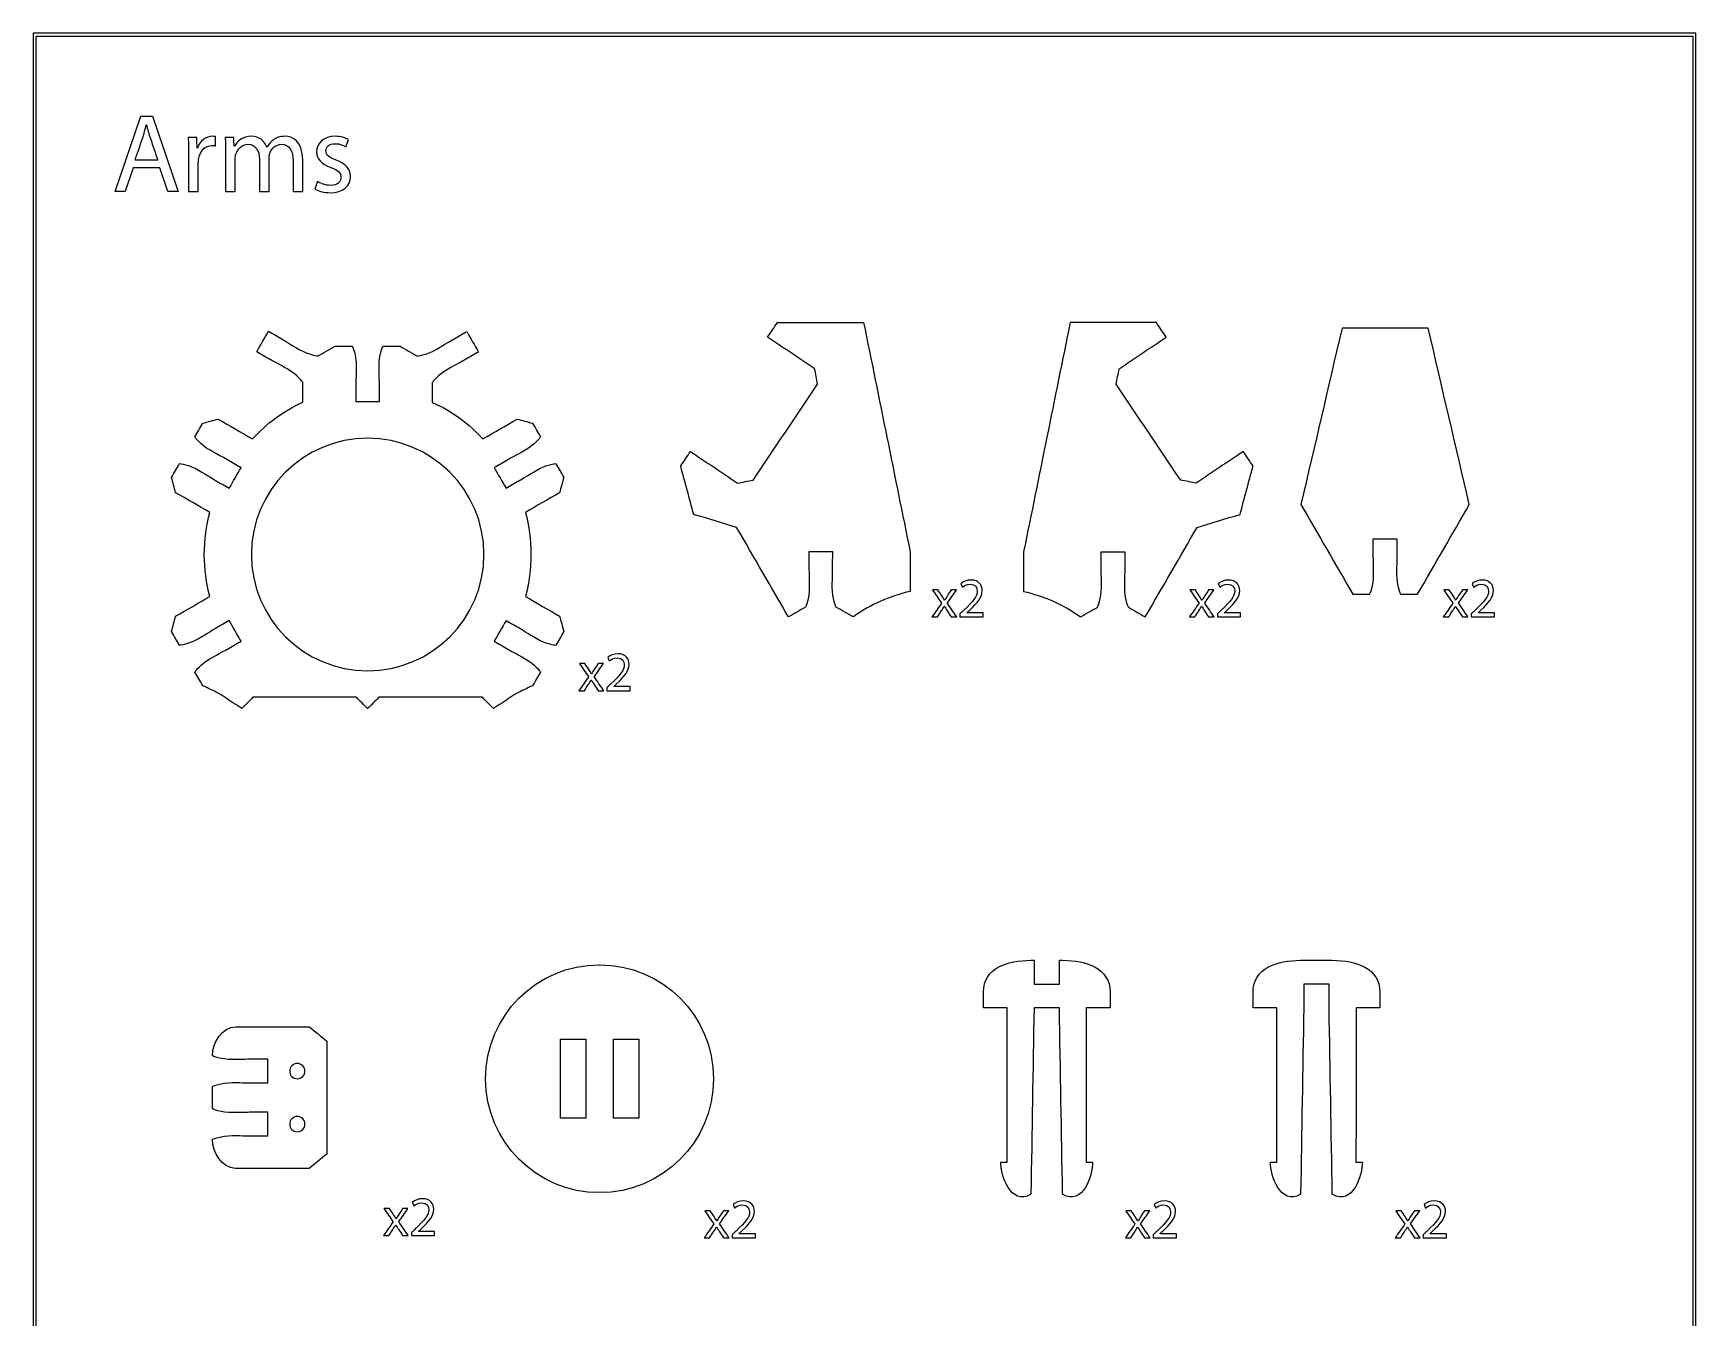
# Model space of a CAD drawing. Extents: x 0 to 850, y 0 to 600.
# Drawn here: x 640 to 850, y 437.7 to 600 of the extents above; entities that cross this region are included whole.
import ezdxf

# ---------------------------------------------------------------- set-up
doc = ezdxf.new("R2010")
doc.units = 0
doc.header["$MEASUREMENT"] = 0
doc.layers.add('DEFAULT', color=18, linetype='CONTINUOUS')

msp = doc.modelspace()

# ---------------------------------------------------------------- linework, layer by layer
at = {"layer": 'DEFAULT', "color": 5}
for points in [[(850, 600), (640, 600), (640, 0), (850, 0)], [(849.65, 0.35), (640.35, 0.35), (640.35, 599.65), (849.65, 599.65)], [(652.61, 582.99), (651.62, 580), (650.35, 580), (653.58, 589.51), (655.06, 589.51), (658.31, 580), (657, 580), (655.98, 582.99)]]:
    msp.add_lwpolyline(points, close=True, dxfattribs=at)
at = {"layer": 'DEFAULT', "color": 1}
for points in [[(706.58, 472.92), (709.78, 472.92), (709.78, 462.92), (706.58, 462.92)], [(713.28, 472.92), (716.48, 472.92), (716.48, 462.92), (713.28, 462.92)]]:
    msp.add_lwpolyline(points, close=True, dxfattribs=at)
at = {"layer": 'DEFAULT', "color": 5}
for points, knots in [([(655.73, 583.95), (655.42, 584.86), (655.11, 585.78), (654.8, 586.69), (654.59, 587.31), (654.44, 587.87), (654.3, 588.42), (654.29, 588.42), (654.28, 588.42), (654.28, 588.42), (654.13, 587.86), (653.98, 587.28), (653.8, 586.7), (653.48, 585.78), (653.17, 584.87), (652.86, 583.95), (653.82, 583.95), (654.77, 583.95), (655.73, 583.95)], [0, 0, 0, 0, 8.195833, 8.195833, 8.195833, 9.195833, 9.195833, 9.195833, 9.274833, 9.274833, 9.274833, 10.274833, 10.274833, 10.274833, 18.507597, 18.507597, 18.507597, 26.626597, 26.626597, 26.626597, 26.626597]), ([(659.62, 584.7), (659.62, 585.5), (659.61, 586.19), (659.57, 586.83), (659.93, 586.83), (660.29, 586.83), (660.65, 586.83), (660.67, 586.38), (660.68, 585.94), (660.7, 585.49), (660.71, 585.49), (660.73, 585.49), (660.75, 585.49), (661.06, 586.41), (661.81, 586.98), (662.64, 586.98), (662.78, 586.98), (662.88, 586.97), (663, 586.94), (663, 586.55), (663, 586.16), (663, 585.77), (662.87, 585.8), (662.74, 585.81), (662.57, 585.81), (661.7, 585.81), (661.08, 585.15), (660.91, 584.22), (660.88, 584.05), (660.85, 583.85), (660.85, 583.64), (660.85, 582.43), (660.85, 581.21), (660.85, 580), (660.44, 580), (660.03, 580), (659.62, 580), (659.62, 581.57), (659.62, 583.13), (659.62, 584.7)], [13.318, 13.318, 13.318, 13.318, 14.318, 14.318, 14.318, 17.397, 17.397, 17.397, 21.197895, 21.197895, 21.197895, 21.357895, 21.357895, 21.357895, 22.357895, 22.357895, 22.357895, 23.357895, 23.357895, 23.357895, 26.676895, 26.676895, 26.676895, 27.676895, 27.676895, 27.676895, 28.676895, 28.676895, 28.676895, 29.676895, 29.676895, 29.676895, 39.994895, 39.994895, 39.994895, 43.473895, 43.473895, 43.473895, 56.791895, 56.791895, 56.791895, 56.791895]), ([(664.29, 584.98), (664.29, 585.69), (664.28, 586.26), (664.24, 586.83), (664.6, 586.83), (664.96, 586.83), (665.32, 586.83), (665.34, 586.46), (665.36, 586.1), (665.38, 585.73), (665.39, 585.73), (665.41, 585.73), (665.42, 585.73), (665.8, 586.38), (666.44, 586.98), (667.57, 586.98), (668.5, 586.98), (669.2, 586.42), (669.5, 585.62), (669.51, 585.62), (669.52, 585.62), (669.53, 585.62), (669.74, 586), (670.01, 586.29), (670.29, 586.5), (670.7, 586.81), (671.15, 586.98), (671.8, 586.98), (672.7, 586.98), (674.04, 586.39), (674.04, 584.02), (674.04, 582.68), (674.04, 581.34), (674.04, 580), (673.64, 580), (673.23, 580), (672.83, 580), (672.83, 581.29), (672.83, 582.58), (672.83, 583.87), (672.83, 585.18), (672.35, 585.97), (671.35, 585.97), (670.64, 585.97), (670.09, 585.45), (669.88, 584.84), (669.82, 584.67), (669.78, 584.44), (669.78, 584.22), (669.78, 582.81), (669.78, 581.41), (669.78, 580), (669.38, 580), (668.97, 580), (668.57, 580), (668.57, 581.36), (668.57, 582.73), (668.57, 584.09), (668.57, 585.18), (668.09, 585.97), (667.14, 585.97), (666.37, 585.97), (665.8, 585.35), (665.61, 584.73), (665.54, 584.54), (665.51, 584.33), (665.51, 584.12), (665.51, 582.75), (665.51, 581.37), (665.51, 580), (665.1, 580), (664.7, 580), (664.29, 580), (664.29, 581.66), (664.29, 583.32), (664.29, 584.98)], [14.118, 14.118, 14.118, 14.118, 15.118, 15.118, 15.118, 18.197, 18.197, 18.197, 21.320101, 21.320101, 21.320101, 21.440101, 21.440101, 21.440101, 22.440101, 22.440101, 22.440101, 23.440101, 23.440101, 23.440101, 23.519101, 23.519101, 23.519101, 24.519101, 24.519101, 24.519101, 25.519101, 25.519101, 25.519101, 26.519101, 26.519101, 26.519101, 37.917101, 37.917101, 37.917101, 41.357101, 41.357101, 41.357101, 52.315101, 52.315101, 52.315101, 53.315101, 53.315101, 53.315101, 54.315101, 54.315101, 54.315101, 55.315101, 55.315101, 55.315101, 67.273101, 67.273101, 67.273101, 70.713101, 70.713101, 70.713101, 82.311101, 82.311101, 82.311101, 83.311101, 83.311101, 83.311101, 84.311101, 84.311101, 84.311101, 85.311101, 85.311101, 85.311101, 96.990101, 96.990101, 96.990101, 100.429101, 100.429101, 100.429101, 114.547101, 114.547101, 114.547101, 114.547101]), ([(675.89, 581.27), (676.26, 581.03), (676.91, 580.78), (677.53, 580.78), (678.43, 580.78), (678.86, 581.23), (678.86, 581.79), (678.86, 582.38), (678.5, 582.71), (677.59, 583.05), (676.36, 583.48), (675.78, 584.16), (675.78, 584.98), (675.78, 586.08), (676.67, 586.98), (678.14, 586.98), (678.83, 586.98), (679.43, 586.79), (679.82, 586.56), (679.71, 586.26), (679.61, 585.96), (679.51, 585.66), (679.24, 585.83), (678.74, 586.05), (678.11, 586.05), (677.37, 586.05), (676.97, 585.63), (676.97, 585.12), (676.97, 584.56), (677.37, 584.3), (678.26, 583.96), (679.45, 583.51), (680.06, 582.92), (680.06, 581.9), (680.06, 580.71), (679.12, 579.86), (677.5, 579.86), (676.75, 579.86), (676.06, 580.04), (675.58, 580.32), (675.69, 580.64), (675.79, 580.95), (675.89, 581.27)], [2.82078, 2.82078, 2.82078, 2.82078, 3.82078, 3.82078, 3.82078, 4.82078, 4.82078, 4.82078, 5.82078, 5.82078, 5.82078, 6.82078, 6.82078, 6.82078, 7.82078, 7.82078, 7.82078, 8.82078, 8.82078, 8.82078, 11.526862, 11.526862, 11.526862, 12.526862, 12.526862, 12.526862, 13.526862, 13.526862, 13.526862, 14.526862, 14.526862, 14.526862, 15.526862, 15.526862, 15.526862, 16.526862, 16.526862, 16.526862, 17.526862, 17.526862, 17.526862, 20.347642, 20.347642, 20.347642, 20.347642]), ([(754.27, 529.67), (754.43, 529.43), (754.6, 529.19), (754.76, 528.94), (754.89, 528.75), (754.99, 528.57), (755.1, 528.38), (755.11, 528.38), (755.12, 528.38), (755.13, 528.38), (755.24, 528.59), (755.35, 528.76), (755.47, 528.95), (755.62, 529.19), (755.78, 529.43), (755.94, 529.67), (756.17, 529.67), (756.39, 529.67), (756.62, 529.67), (756.23, 529.12), (755.84, 528.57), (755.45, 528.02), (755.85, 527.44), (756.25, 526.85), (756.65, 526.26), (756.42, 526.26), (756.18, 526.26), (755.94, 526.26), (755.78, 526.52), (755.61, 526.77), (755.44, 527.03), (755.31, 527.23), (755.2, 527.42), (755.08, 527.62), (755.07, 527.62), (755.07, 527.62), (755.06, 527.62), (754.95, 527.42), (754.83, 527.23), (754.7, 527.03), (754.54, 526.77), (754.37, 526.52), (754.21, 526.26), (753.98, 526.26), (753.75, 526.26), (753.52, 526.26), (753.93, 526.84), (754.33, 527.42), (754.74, 528), (754.35, 528.56), (753.97, 529.12), (753.58, 529.67), (753.81, 529.67), (754.04, 529.67), (754.27, 529.67)], [0, 0, 0, 0, 2.496157, 2.496157, 2.496157, 3.496157, 3.496157, 3.496157, 3.557157, 3.557157, 3.557157, 4.557157, 4.557157, 4.557157, 7.026432, 7.026432, 7.026432, 8.927432, 8.927432, 8.927432, 14.655291, 14.655291, 14.655291, 20.702604, 20.702604, 20.702604, 22.702604, 22.702604, 22.702604, 25.305134, 25.305134, 25.305134, 26.305134, 26.305134, 26.305134, 26.344134, 26.344134, 26.344134, 27.344134, 27.344134, 27.344134, 29.936346, 29.936346, 29.936346, 31.876346, 31.876346, 31.876346, 37.896901, 37.896901, 37.896901, 43.661923, 43.661923, 43.661923, 45.621923, 45.621923, 45.621923, 45.621923]), ([(757.05, 526.26), (757.05, 526.39), (757.05, 526.51), (757.05, 526.64), (757.21, 526.8), (757.38, 526.96), (757.54, 527.11), (758.71, 528.23), (759.24, 528.82), (759.25, 529.51), (759.25, 529.98), (759.02, 530.41), (758.34, 530.41), (757.92, 530.41), (757.57, 530.2), (757.36, 530.02), (757.3, 530.17), (757.23, 530.31), (757.17, 530.46), (757.48, 530.73), (757.93, 530.92), (758.46, 530.92), (759.45, 530.92), (759.87, 530.25), (759.87, 529.59), (759.87, 528.74), (759.25, 528.06), (758.29, 527.13), (758.16, 527.01), (758.04, 526.9), (757.92, 526.79), (757.92, 526.78), (757.92, 526.78), (757.92, 526.77), (758.61, 526.77), (759.29, 526.77), (759.98, 526.77), (759.98, 526.6), (759.98, 526.43), (759.98, 526.26), (759, 526.26), (758.03, 526.26), (757.05, 526.26)], [8.302, 8.302, 8.302, 8.302, 9.382, 9.382, 9.382, 11.305538, 11.305538, 11.305538, 12.305538, 12.305538, 12.305538, 13.305538, 13.305538, 13.305538, 14.305538, 14.305538, 14.305538, 15.666127, 15.666127, 15.666127, 16.666127, 16.666127, 16.666127, 17.666127, 17.666127, 17.666127, 18.666127, 18.666127, 18.666127, 20.080736, 20.080736, 20.080736, 20.120736, 20.120736, 20.120736, 25.961736, 25.961736, 25.961736, 27.421736, 27.421736, 27.421736, 35.723736, 35.723736, 35.723736, 35.723736]), ([(786.79, 529.67), (786.96, 529.43), (787.12, 529.19), (787.28, 528.94), (787.41, 528.75), (787.51, 528.57), (787.63, 528.38), (787.63, 528.38), (787.64, 528.38), (787.65, 528.38), (787.76, 528.59), (787.87, 528.76), (787.99, 528.95), (788.15, 529.19), (788.31, 529.43), (788.47, 529.67), (788.69, 529.67), (788.91, 529.67), (789.14, 529.67), (788.75, 529.12), (788.36, 528.57), (787.97, 528.02), (788.37, 527.44), (788.77, 526.85), (789.17, 526.26), (788.94, 526.26), (788.7, 526.26), (788.47, 526.26), (788.3, 526.52), (788.13, 526.77), (787.96, 527.03), (787.83, 527.23), (787.72, 527.42), (787.6, 527.62), (787.59, 527.62), (787.59, 527.62), (787.58, 527.62), (787.47, 527.42), (787.35, 527.23), (787.22, 527.03), (787.06, 526.77), (786.89, 526.52), (786.73, 526.26), (786.5, 526.26), (786.27, 526.26), (786.05, 526.26), (786.45, 526.84), (786.85, 527.42), (787.26, 528), (786.87, 528.56), (786.49, 529.12), (786.1, 529.67), (786.33, 529.67), (786.56, 529.67), (786.79, 529.67)], [1.96, 1.96, 1.96, 1.96, 4.45671, 4.45671, 4.45671, 5.45671, 5.45671, 5.45671, 5.51671, 5.51671, 5.51671, 6.51671, 6.51671, 6.51671, 8.985985, 8.985985, 8.985985, 10.886985, 10.886985, 10.886985, 16.614844, 16.614844, 16.614844, 22.66272, 22.66272, 22.66272, 24.66372, 24.66372, 24.66372, 27.266795, 27.266795, 27.266795, 28.266795, 28.266795, 28.266795, 28.307795, 28.307795, 28.307795, 29.307795, 29.307795, 29.307795, 31.900007, 31.900007, 31.900007, 33.840007, 33.840007, 33.840007, 39.860562, 39.860562, 39.860562, 45.625584, 45.625584, 45.625584, 47.585584, 47.585584, 47.585584, 47.585584]), ([(789.57, 526.26), (789.57, 526.39), (789.57, 526.51), (789.57, 526.64), (789.74, 526.8), (789.9, 526.96), (790.06, 527.11), (791.23, 528.23), (791.76, 528.82), (791.77, 529.51), (791.77, 529.98), (791.54, 530.41), (790.86, 530.41), (790.44, 530.41), (790.1, 530.2), (789.88, 530.02), (789.82, 530.17), (789.75, 530.31), (789.69, 530.46), (790, 530.73), (790.46, 530.92), (790.98, 530.92), (791.97, 530.92), (792.39, 530.25), (792.39, 529.59), (792.39, 528.74), (791.78, 528.06), (790.81, 527.13), (790.69, 527.01), (790.56, 526.9), (790.44, 526.79), (790.44, 526.78), (790.44, 526.78), (790.44, 526.77), (791.13, 526.77), (791.82, 526.77), (792.5, 526.77), (792.5, 526.6), (792.5, 526.43), (792.5, 526.26), (791.53, 526.26), (790.55, 526.26), (789.57, 526.26)], [8.302, 8.302, 8.302, 8.302, 9.382, 9.382, 9.382, 11.305538, 11.305538, 11.305538, 12.305538, 12.305538, 12.305538, 13.305538, 13.305538, 13.305538, 14.305538, 14.305538, 14.305538, 15.666538, 15.666538, 15.666538, 16.666538, 16.666538, 16.666538, 17.666538, 17.666538, 17.666538, 18.666538, 18.666538, 18.666538, 20.082618, 20.082618, 20.082618, 20.122618, 20.122618, 20.122618, 25.964618, 25.964618, 25.964618, 27.424618, 27.424618, 27.424618, 35.726618, 35.726618, 35.726618, 35.726618]), ([(818.86, 529.67), (819.02, 529.43), (819.18, 529.19), (819.34, 528.94), (819.47, 528.75), (819.58, 528.57), (819.69, 528.38), (819.7, 528.38), (819.7, 528.38), (819.71, 528.38), (819.82, 528.59), (819.94, 528.76), (820.05, 528.95), (820.21, 529.19), (820.37, 529.43), (820.53, 529.67), (820.75, 529.67), (820.98, 529.67), (821.2, 529.67), (820.81, 529.12), (820.42, 528.57), (820.03, 528.02), (820.43, 527.44), (820.83, 526.85), (821.23, 526.26), (821, 526.26), (820.76, 526.26), (820.53, 526.26), (820.36, 526.52), (820.19, 526.77), (820.03, 527.03), (819.89, 527.23), (819.78, 527.42), (819.66, 527.62), (819.66, 527.62), (819.65, 527.62), (819.65, 527.62), (819.53, 527.42), (819.41, 527.23), (819.29, 527.03), (819.12, 526.77), (818.96, 526.52), (818.79, 526.26), (818.56, 526.26), (818.34, 526.26), (818.11, 526.26), (818.51, 526.84), (818.92, 527.42), (819.32, 528), (818.94, 528.56), (818.55, 529.12), (818.16, 529.67), (818.39, 529.67), (818.62, 529.67), (818.86, 529.67)], [1.96, 1.96, 1.96, 1.96, 4.456157, 4.456157, 4.456157, 5.456157, 5.456157, 5.456157, 5.517157, 5.517157, 5.517157, 6.517157, 6.517157, 6.517157, 8.986432, 8.986432, 8.986432, 10.887432, 10.887432, 10.887432, 16.615291, 16.615291, 16.615291, 22.662604, 22.662604, 22.662604, 24.662604, 24.662604, 24.662604, 27.265134, 27.265134, 27.265134, 28.265134, 28.265134, 28.265134, 28.304134, 28.304134, 28.304134, 29.304134, 29.304134, 29.304134, 31.896346, 31.896346, 31.896346, 33.836346, 33.836346, 33.836346, 39.856901, 39.856901, 39.856901, 45.621923, 45.621923, 45.621923, 47.581923, 47.581923, 47.581923, 47.581923]), ([(821.64, 526.26), (821.64, 526.39), (821.64, 526.51), (821.64, 526.64), (821.8, 526.8), (821.96, 526.96), (822.12, 527.11), (823.29, 528.23), (823.82, 528.82), (823.83, 529.51), (823.83, 529.98), (823.6, 530.41), (822.92, 530.41), (822.5, 530.41), (822.16, 530.2), (821.95, 530.02), (821.88, 530.17), (821.81, 530.31), (821.75, 530.46), (822.07, 530.73), (822.52, 530.92), (823.05, 530.92), (824.03, 530.92), (824.45, 530.25), (824.45, 529.59), (824.45, 528.74), (823.84, 528.06), (822.87, 527.13), (822.75, 527.01), (822.63, 526.9), (822.5, 526.79), (822.5, 526.78), (822.5, 526.78), (822.5, 526.77), (823.19, 526.77), (823.88, 526.77), (824.56, 526.77), (824.56, 526.6), (824.56, 526.43), (824.56, 526.26), (823.59, 526.26), (822.61, 526.26), (821.64, 526.26)], [8.302, 8.302, 8.302, 8.302, 9.382, 9.382, 9.382, 11.305538, 11.305538, 11.305538, 12.305538, 12.305538, 12.305538, 13.305538, 13.305538, 13.305538, 14.305538, 14.305538, 14.305538, 15.666127, 15.666127, 15.666127, 16.666127, 16.666127, 16.666127, 17.666127, 17.666127, 17.666127, 18.666127, 18.666127, 18.666127, 20.080736, 20.080736, 20.080736, 20.120736, 20.120736, 20.120736, 25.961736, 25.961736, 25.961736, 27.421736, 27.421736, 27.421736, 35.723736, 35.723736, 35.723736, 35.723736]), ([(712.46, 516.94), (712.46, 517.07), (712.46, 517.2), (712.46, 517.33), (712.62, 517.48), (712.78, 517.64), (712.95, 517.8), (714.12, 518.91), (714.65, 519.51), (714.65, 520.2), (714.65, 520.66), (714.43, 521.09), (713.74, 521.09), (713.33, 521.09), (712.98, 520.88), (712.77, 520.71), (712.7, 520.85), (712.64, 521), (712.57, 521.14), (712.89, 521.41), (713.34, 521.61), (713.87, 521.61), (714.86, 521.61), (715.27, 520.93), (715.27, 520.28), (715.27, 519.43), (714.66, 518.74), (713.69, 517.81), (713.57, 517.7), (713.45, 517.59), (713.33, 517.47), (713.33, 517.47), (713.33, 517.46), (713.33, 517.46), (714.01, 517.46), (714.7, 517.46), (715.39, 517.46), (715.39, 517.29), (715.39, 517.12), (715.39, 516.94), (714.41, 516.94), (713.43, 516.94), (712.46, 516.94)], [8.302, 8.302, 8.302, 8.302, 9.382, 9.382, 9.382, 11.305538, 11.305538, 11.305538, 12.305538, 12.305538, 12.305538, 13.305538, 13.305538, 13.305538, 14.305538, 14.305538, 14.305538, 15.666538, 15.666538, 15.666538, 16.666538, 16.666538, 16.666538, 17.666538, 17.666538, 17.666538, 18.666538, 18.666538, 18.666538, 20.083296, 20.083296, 20.083296, 20.122296, 20.122296, 20.122296, 25.964296, 25.964296, 25.964296, 27.425296, 27.425296, 27.425296, 35.727296, 35.727296, 35.727296, 35.727296]), ([(709.68, 520.36), (709.84, 520.12), (710, 519.87), (710.17, 519.63), (710.29, 519.44), (710.4, 519.26), (710.51, 519.07), (710.52, 519.07), (710.53, 519.07), (710.53, 519.07), (710.65, 519.27), (710.76, 519.45), (710.87, 519.63), (711.03, 519.88), (711.19, 520.12), (711.35, 520.36), (711.57, 520.36), (711.8, 520.36), (712.02, 520.36), (711.63, 519.81), (711.25, 519.26), (710.86, 518.71), (711.26, 518.12), (711.66, 517.53), (712.06, 516.94), (711.82, 516.94), (711.59, 516.94), (711.35, 516.94), (711.18, 517.2), (711.02, 517.46), (710.85, 517.71), (710.72, 517.91), (710.6, 518.1), (710.48, 518.31), (710.48, 518.31), (710.47, 518.31), (710.47, 518.31), (710.36, 518.1), (710.24, 517.92), (710.11, 517.71), (709.94, 517.46), (709.78, 517.2), (709.62, 516.94), (709.39, 516.94), (709.16, 516.94), (708.93, 516.94), (709.34, 517.53), (709.74, 518.11), (710.14, 518.69), (709.76, 519.24), (709.37, 519.8), (708.99, 520.36), (709.22, 520.36), (709.45, 520.36), (709.68, 520.36)], [0, 0, 0, 0, 2.497543, 2.497543, 2.497543, 3.497543, 3.497543, 3.497543, 3.557543, 3.557543, 3.557543, 4.557543, 4.557543, 4.557543, 7.026819, 7.026819, 7.026819, 8.927819, 8.927819, 8.927819, 14.655677, 14.655677, 14.655677, 20.703553, 20.703553, 20.703553, 22.704553, 22.704553, 22.704553, 25.307628, 25.307628, 25.307628, 26.307628, 26.307628, 26.307628, 26.348628, 26.348628, 26.348628, 27.348628, 27.348628, 27.348628, 29.94084, 29.94084, 29.94084, 31.88084, 31.88084, 31.88084, 37.901395, 37.901395, 37.901395, 43.666417, 43.666417, 43.666417, 45.626417, 45.626417, 45.626417, 45.626417]), ([(684.99, 451.52), (685.15, 451.27), (685.32, 451.03), (685.48, 450.78), (685.61, 450.59), (685.71, 450.42), (685.82, 450.23), (685.83, 450.23), (685.84, 450.23), (685.85, 450.23), (685.96, 450.43), (686.07, 450.61), (686.18, 450.79), (686.34, 451.03), (686.5, 451.28), (686.66, 451.52), (686.89, 451.52), (687.11, 451.52), (687.33, 451.52), (686.95, 450.97), (686.56, 450.42), (686.17, 449.87), (686.57, 449.28), (686.97, 448.69), (687.37, 448.1), (687.13, 448.1), (686.9, 448.1), (686.66, 448.1), (686.5, 448.36), (686.33, 448.61), (686.16, 448.87), (686.03, 449.07), (685.92, 449.26), (685.8, 449.46), (685.79, 449.46), (685.79, 449.46), (685.78, 449.46), (685.67, 449.26), (685.55, 449.08), (685.42, 448.87), (685.26, 448.61), (685.09, 448.36), (684.93, 448.1), (684.7, 448.1), (684.47, 448.1), (684.24, 448.1), (684.65, 448.68), (685.05, 449.26), (685.46, 449.85), (685.07, 450.4), (684.69, 450.96), (684.3, 451.52), (684.53, 451.52), (684.76, 451.52), (684.99, 451.52)], [1.961, 1.961, 1.961, 1.961, 4.45799, 4.45799, 4.45799, 5.45799, 5.45799, 5.45799, 5.51799, 5.51799, 5.51799, 6.51799, 6.51799, 6.51799, 8.986715, 8.986715, 8.986715, 10.887715, 10.887715, 10.887715, 16.615574, 16.615574, 16.615574, 22.663449, 22.663449, 22.663449, 24.664449, 24.664449, 24.664449, 27.266979, 27.266979, 27.266979, 28.266979, 28.266979, 28.266979, 28.306979, 28.306979, 28.306979, 29.306979, 29.306979, 29.306979, 31.899191, 31.899191, 31.899191, 33.840191, 33.840191, 33.840191, 39.861317, 39.861317, 39.861317, 45.626908, 45.626908, 45.626908, 47.587908, 47.587908, 47.587908, 47.587908]), ([(687.77, 448.1), (687.77, 448.23), (687.77, 448.36), (687.77, 448.48), (687.93, 448.64), (688.1, 448.8), (688.26, 448.96), (689.43, 450.07), (689.96, 450.66), (689.97, 451.36), (689.97, 451.82), (689.74, 452.25), (689.06, 452.25), (688.64, 452.25), (688.29, 452.04), (688.08, 451.86), (688.02, 452.01), (687.95, 452.15), (687.88, 452.3), (688.2, 452.57), (688.65, 452.77), (689.18, 452.77), (690.17, 452.77), (690.59, 452.09), (690.59, 451.43), (690.59, 450.59), (689.97, 449.9), (689.01, 448.97), (688.88, 448.86), (688.76, 448.74), (688.64, 448.63), (688.64, 448.63), (688.64, 448.62), (688.64, 448.62), (689.33, 448.62), (690.01, 448.62), (690.7, 448.62), (690.7, 448.45), (690.7, 448.27), (690.7, 448.1), (689.72, 448.1), (688.75, 448.1), (687.77, 448.1)], [8.303, 8.303, 8.303, 8.303, 9.383, 9.383, 9.383, 11.307256, 11.307256, 11.307256, 12.307256, 12.307256, 12.307256, 13.307256, 13.307256, 13.307256, 14.307256, 14.307256, 14.307256, 15.668256, 15.668256, 15.668256, 16.668256, 16.668256, 16.668256, 17.668256, 17.668256, 17.668256, 18.668256, 18.668256, 18.668256, 20.0836, 20.0836, 20.0836, 20.1236, 20.1236, 20.1236, 25.9656, 25.9656, 25.9656, 27.4256, 27.4256, 27.4256, 35.7286, 35.7286, 35.7286, 35.7286]), ([(728.29, 447.83), (728.29, 447.96), (728.29, 448.08), (728.29, 448.21), (728.45, 448.37), (728.61, 448.53), (728.77, 448.68), (729.95, 449.8), (730.48, 450.39), (730.48, 451.08), (730.48, 451.55), (730.26, 451.98), (729.57, 451.98), (729.16, 451.98), (728.81, 451.77), (728.6, 451.59), (728.53, 451.74), (728.47, 451.88), (728.4, 452.03), (728.72, 452.3), (729.17, 452.49), (729.7, 452.49), (730.69, 452.49), (731.1, 451.82), (731.1, 451.16), (731.1, 450.31), (730.49, 449.63), (729.52, 448.7), (729.4, 448.58), (729.28, 448.47), (729.16, 448.36), (729.16, 448.35), (729.16, 448.35), (729.16, 448.34), (729.84, 448.34), (730.53, 448.34), (731.22, 448.34), (731.22, 448.17), (731.22, 448), (731.22, 447.83), (730.24, 447.83), (729.26, 447.83), (728.29, 447.83)], [8.302, 8.302, 8.302, 8.302, 9.382, 9.382, 9.382, 11.305538, 11.305538, 11.305538, 12.305538, 12.305538, 12.305538, 13.305538, 13.305538, 13.305538, 14.305538, 14.305538, 14.305538, 15.666127, 15.666127, 15.666127, 16.666127, 16.666127, 16.666127, 17.666127, 17.666127, 17.666127, 18.666127, 18.666127, 18.666127, 20.081471, 20.081471, 20.081471, 20.121471, 20.121471, 20.121471, 25.962471, 25.962471, 25.962471, 27.422471, 27.422471, 27.422471, 35.724471, 35.724471, 35.724471, 35.724471]), ([(781.48, 447.83), (781.48, 447.96), (781.48, 448.08), (781.48, 448.21), (781.64, 448.37), (781.8, 448.53), (781.96, 448.68), (783.13, 449.8), (783.66, 450.39), (783.67, 451.08), (783.67, 451.55), (783.44, 451.98), (782.76, 451.98), (782.34, 451.98), (782, 451.77), (781.79, 451.59), (781.72, 451.74), (781.65, 451.88), (781.59, 452.03), (781.91, 452.3), (782.36, 452.49), (782.89, 452.49), (783.88, 452.49), (784.29, 451.82), (784.29, 451.16), (784.29, 450.31), (783.68, 449.63), (782.71, 448.7), (782.59, 448.58), (782.47, 448.47), (782.34, 448.36), (782.34, 448.35), (782.34, 448.35), (782.34, 448.34), (783.03, 448.34), (783.72, 448.34), (784.4, 448.34), (784.4, 448.17), (784.4, 448), (784.4, 447.83), (783.43, 447.83), (782.45, 447.83), (781.48, 447.83)], [8.302, 8.302, 8.302, 8.302, 9.382, 9.382, 9.382, 11.305538, 11.305538, 11.305538, 12.305538, 12.305538, 12.305538, 13.305538, 13.305538, 13.305538, 14.305538, 14.305538, 14.305538, 15.666538, 15.666538, 15.666538, 16.666538, 16.666538, 16.666538, 17.666538, 17.666538, 17.666538, 18.666538, 18.666538, 18.666538, 20.081883, 20.081883, 20.081883, 20.121883, 20.121883, 20.121883, 25.963883, 25.963883, 25.963883, 27.423883, 27.423883, 27.423883, 35.725883, 35.725883, 35.725883, 35.725883]), ([(815.57, 447.83), (815.57, 447.96), (815.57, 448.08), (815.57, 448.21), (815.73, 448.37), (815.89, 448.53), (816.06, 448.68), (817.23, 449.8), (817.76, 450.39), (817.76, 451.08), (817.76, 451.55), (817.54, 451.98), (816.85, 451.98), (816.44, 451.98), (816.09, 451.77), (815.88, 451.59), (815.81, 451.74), (815.75, 451.88), (815.68, 452.03), (816, 452.3), (816.45, 452.49), (816.98, 452.49), (817.97, 452.49), (818.39, 451.82), (818.39, 451.16), (818.39, 450.31), (817.77, 449.63), (816.8, 448.7), (816.68, 448.58), (816.56, 448.47), (816.44, 448.36), (816.44, 448.35), (816.44, 448.35), (816.44, 448.34), (817.12, 448.34), (817.81, 448.34), (818.5, 448.34), (818.5, 448.17), (818.5, 448), (818.5, 447.83), (817.52, 447.83), (816.55, 447.83), (815.57, 447.83)], [8.302, 8.302, 8.302, 8.302, 9.382, 9.382, 9.382, 11.305538, 11.305538, 11.305538, 12.305538, 12.305538, 12.305538, 13.305538, 13.305538, 13.305538, 14.305538, 14.305538, 14.305538, 15.666538, 15.666538, 15.666538, 16.666538, 16.666538, 16.666538, 17.666538, 17.666538, 17.666538, 18.666538, 18.666538, 18.666538, 20.081883, 20.081883, 20.081883, 20.121883, 20.121883, 20.121883, 25.963883, 25.963883, 25.963883, 27.423883, 27.423883, 27.423883, 35.725883, 35.725883, 35.725883, 35.725883]), ([(725.51, 451.24), (725.67, 451), (725.83, 450.76), (726, 450.51), (726.12, 450.32), (726.23, 450.14), (726.34, 449.95), (726.35, 449.95), (726.35, 449.95), (726.36, 449.95), (726.47, 450.16), (726.59, 450.33), (726.7, 450.52), (726.86, 450.76), (727.02, 451), (727.18, 451.24), (727.4, 451.24), (727.63, 451.24), (727.85, 451.24), (727.46, 450.69), (727.07, 450.14), (726.69, 449.59), (727.09, 449.01), (727.49, 448.42), (727.89, 447.83), (727.65, 447.83), (727.42, 447.83), (727.18, 447.83), (727.01, 448.09), (726.85, 448.34), (726.68, 448.6), (726.55, 448.8), (726.43, 448.99), (726.31, 449.19), (726.31, 449.19), (726.3, 449.19), (726.3, 449.19), (726.19, 448.99), (726.07, 448.8), (725.94, 448.6), (725.77, 448.34), (725.61, 448.09), (725.44, 447.83), (725.22, 447.83), (724.99, 447.83), (724.76, 447.83), (725.16, 448.41), (725.57, 448.99), (725.97, 449.57), (725.59, 450.13), (725.2, 450.69), (724.82, 451.24), (725.05, 451.24), (725.28, 451.24), (725.51, 451.24)], [0, 0, 0, 0, 2.497543, 2.497543, 2.497543, 3.497543, 3.497543, 3.497543, 3.557543, 3.557543, 3.557543, 4.557543, 4.557543, 4.557543, 7.026819, 7.026819, 7.026819, 8.927819, 8.927819, 8.927819, 14.655677, 14.655677, 14.655677, 20.703553, 20.703553, 20.703553, 22.704553, 22.704553, 22.704553, 25.306245, 25.306245, 25.306245, 26.306245, 26.306245, 26.306245, 26.346245, 26.346245, 26.346245, 27.346245, 27.346245, 27.346245, 29.937615, 29.937615, 29.937615, 31.877615, 31.877615, 31.877615, 37.89817, 37.89817, 37.89817, 43.663192, 43.663192, 43.663192, 45.623192, 45.623192, 45.623192, 45.623192]), ([(778.7, 451.24), (778.86, 451), (779.02, 450.76), (779.18, 450.51), (779.31, 450.32), (779.42, 450.14), (779.53, 449.95), (779.54, 449.95), (779.54, 449.95), (779.55, 449.95), (779.66, 450.16), (779.78, 450.33), (779.89, 450.52), (780.05, 450.76), (780.21, 451), (780.37, 451.24), (780.59, 451.24), (780.82, 451.24), (781.04, 451.24), (780.65, 450.69), (780.26, 450.14), (779.87, 449.59), (780.27, 449.01), (780.67, 448.42), (781.07, 447.83), (780.84, 447.83), (780.6, 447.83), (780.37, 447.83), (780.2, 448.09), (780.03, 448.34), (779.87, 448.6), (779.73, 448.8), (779.62, 448.99), (779.5, 449.19), (779.5, 449.19), (779.49, 449.19), (779.49, 449.19), (779.37, 448.99), (779.25, 448.8), (779.13, 448.6), (778.96, 448.34), (778.8, 448.09), (778.63, 447.83), (778.4, 447.83), (778.18, 447.83), (777.95, 447.83), (778.35, 448.41), (778.76, 448.99), (779.16, 449.57), (778.78, 450.13), (778.39, 450.69), (778, 451.24), (778.23, 451.24), (778.47, 451.24), (778.7, 451.24)], [1.96, 1.96, 1.96, 1.96, 4.45699, 4.45699, 4.45699, 5.45699, 5.45699, 5.45699, 5.51799, 5.51799, 5.51799, 6.51799, 6.51799, 6.51799, 8.987266, 8.987266, 8.987266, 10.888266, 10.888266, 10.888266, 16.616124, 16.616124, 16.616124, 22.663438, 22.663438, 22.663438, 24.663438, 24.663438, 24.663438, 27.265675, 27.265675, 27.265675, 28.265675, 28.265675, 28.265675, 28.305675, 28.305675, 28.305675, 29.305675, 29.305675, 29.305675, 31.897046, 31.897046, 31.897046, 33.837046, 33.837046, 33.837046, 39.857601, 39.857601, 39.857601, 45.622623, 45.622623, 45.622623, 47.582623, 47.582623, 47.582623, 47.582623]), ([(812.79, 451.24), (812.95, 451), (813.11, 450.76), (813.28, 450.51), (813.4, 450.32), (813.51, 450.14), (813.62, 449.95), (813.63, 449.95), (813.64, 449.95), (813.64, 449.95), (813.76, 450.16), (813.87, 450.33), (813.98, 450.52), (814.14, 450.76), (814.3, 451), (814.46, 451.24), (814.69, 451.24), (814.91, 451.24), (815.13, 451.24), (814.74, 450.69), (814.36, 450.14), (813.97, 449.59), (814.37, 449.01), (814.77, 448.42), (815.17, 447.83), (814.93, 447.83), (814.7, 447.83), (814.46, 447.83), (814.3, 448.09), (814.13, 448.34), (813.96, 448.6), (813.83, 448.8), (813.71, 448.99), (813.59, 449.19), (813.59, 449.19), (813.58, 449.19), (813.58, 449.19), (813.47, 448.99), (813.35, 448.8), (813.22, 448.6), (813.06, 448.34), (812.89, 448.09), (812.73, 447.83), (812.5, 447.83), (812.27, 447.83), (812.04, 447.83), (812.45, 448.41), (812.85, 448.99), (813.26, 449.57), (812.87, 450.13), (812.48, 450.69), (812.1, 451.24), (812.33, 451.24), (812.56, 451.24), (812.79, 451.24)], [0, 0, 0, 0, 2.49699, 2.49699, 2.49699, 3.49699, 3.49699, 3.49699, 3.55799, 3.55799, 3.55799, 4.55799, 4.55799, 4.55799, 7.027266, 7.027266, 7.027266, 8.928266, 8.928266, 8.928266, 14.656124, 14.656124, 14.656124, 20.703438, 20.703438, 20.703438, 22.703438, 22.703438, 22.703438, 25.305675, 25.305675, 25.305675, 26.305675, 26.305675, 26.305675, 26.345675, 26.345675, 26.345675, 27.345675, 27.345675, 27.345675, 29.937046, 29.937046, 29.937046, 31.877046, 31.877046, 31.877046, 37.897601, 37.897601, 37.897601, 43.662623, 43.662623, 43.662623, 45.622623, 45.622623, 45.622623, 45.622623])]:
    msp.add_open_spline(points, degree=3, knots=knots, dxfattribs=at)
at = {"layer": 'DEFAULT', "color": 1}
for points, knots in [([(735.4, 526.26), (736.11, 526.68), (736.82, 527.09), (737.53, 527.5), (737.59, 527.5), (738.03, 528.61), (738.03, 530), (738.03, 531.38), (737.98, 532.16), (737.98, 532.5), (737.98, 533.17), (737.98, 533.83), (737.98, 534.49), (738.98, 534.5), (739.98, 534.5), (740.98, 534.5), (740.98, 533.83), (740.98, 533.17), (740.97, 532.5), (740.98, 532.16), (740.93, 531.38), (740.93, 530), (740.93, 528.62), (741.38, 527.5), (741.43, 527.5), (742.15, 527.09), (742.87, 526.67), (743.59, 526.26), (745.71, 527.85), (748.3, 528.93), (750.77, 529.48), (750.77, 531.15), (750.77, 532.82), (750.77, 534.48), (748.81, 544.14), (746.85, 553.81), (744.89, 563.47), (741.26, 563.46), (737.63, 563.46), (734, 563.45), (733.58, 562.84), (733.17, 562.22), (732.76, 561.61), (734.74, 560.28), (736.72, 558.94), (738.7, 557.61), (738.83, 556.95), (738.95, 556.3), (739.08, 555.65), (736.36, 551.61), (733.64, 547.58), (730.92, 543.55), (730.27, 543.42), (729.61, 543.29), (728.96, 543.16), (726.98, 544.5), (725, 545.83), (723.02, 547.17), (722.61, 546.55), (722.19, 545.94), (721.78, 545.33), (722.33, 543.29), (722.88, 541.25), (723.43, 539.21), (725.23, 538.67), (727.04, 538.12), (728.85, 537.58), (731.03, 533.81), (733.21, 530.03), (735.4, 526.26)], [0, 0, 0, 0, 6.970785, 6.970785, 6.970785, 7.970785, 7.970785, 7.970785, 8.970785, 8.970785, 8.970785, 14.623785, 14.623785, 14.623785, 23.122793, 23.122793, 23.122793, 28.784796, 28.784796, 28.784796, 29.784796, 29.784796, 29.784796, 30.784796, 30.784796, 30.784796, 37.834717, 37.834717, 37.834717, 38.834717, 38.834717, 38.834717, 53.000726, 53.000726, 53.000726, 136.839317, 136.839317, 136.839317, 167.707356, 167.707356, 167.707356, 173.993884, 173.993884, 173.993884, 194.304782, 194.304782, 194.304782, 199.968894, 199.968894, 199.968894, 241.332595, 241.332595, 241.332595, 247.003146, 247.003146, 247.003146, 267.314874, 267.314874, 267.314874, 273.591413, 273.591413, 273.591413, 291.551978, 291.551978, 291.551978, 307.599717, 307.599717, 307.599717, 344.655585, 344.655585, 344.655585, 344.655585]), ([(780.46, 526.26), (779.76, 526.68), (779.05, 527.09), (778.34, 527.5), (778.28, 527.5), (777.83, 528.61), (777.83, 530), (777.84, 531.38), (777.89, 532.16), (777.88, 532.5), (777.88, 533.17), (777.88, 533.83), (777.88, 534.49), (776.89, 534.5), (775.89, 534.5), (774.89, 534.5), (774.89, 533.83), (774.89, 533.17), (774.89, 532.5), (774.89, 532.16), (774.94, 531.38), (774.93, 530), (774.93, 528.62), (774.48, 527.5), (774.43, 527.5), (773.71, 527.09), (772.99, 526.67), (772.27, 526.26), (770.16, 527.85), (767.56, 528.93), (765.09, 529.48), (765.09, 531.15), (765.09, 532.82), (765.1, 534.48), (767.06, 544.14), (769.02, 553.81), (770.98, 563.47), (774.61, 563.46), (778.24, 563.46), (781.87, 563.45), (782.28, 562.84), (782.69, 562.22), (783.11, 561.61), (781.13, 560.28), (779.15, 558.94), (777.17, 557.61), (777.04, 556.95), (776.91, 556.3), (776.78, 555.65), (779.5, 551.61), (782.22, 547.58), (784.94, 543.55), (785.59, 543.42), (786.25, 543.29), (786.9, 543.16), (788.88, 544.5), (790.86, 545.83), (792.84, 547.17), (793.26, 546.55), (793.67, 545.94), (794.08, 545.33), (793.53, 543.29), (792.98, 541.25), (792.44, 539.21), (790.63, 538.67), (788.82, 538.12), (787.02, 537.58), (784.83, 533.81), (782.65, 530.03), (780.46, 526.26)], [37.055868, 37.055868, 37.055868, 37.055868, 44.026653, 44.026653, 44.026653, 45.026653, 45.026653, 45.026653, 46.026653, 46.026653, 46.026653, 51.679653, 51.679653, 51.679653, 60.178662, 60.178662, 60.178662, 65.840664, 65.840664, 65.840664, 66.840664, 66.840664, 66.840664, 67.840664, 67.840664, 67.840664, 74.890585, 74.890585, 74.890585, 75.890585, 75.890585, 75.890585, 90.056594, 90.056594, 90.056594, 173.895186, 173.895186, 173.895186, 204.763225, 204.763225, 204.763225, 211.049752, 211.049752, 211.049752, 231.36065, 231.36065, 231.36065, 237.024762, 237.024762, 237.024762, 278.388464, 278.388464, 278.388464, 284.059014, 284.059014, 284.059014, 304.370742, 304.370742, 304.370742, 310.647282, 310.647282, 310.647282, 328.607846, 328.607846, 328.607846, 344.655585, 344.655585, 344.655585, 381.711454, 381.711454, 381.711454, 381.711454]), ([(704.06, 519.3), (704.06, 519.38), (703.32, 520.31), (702.14, 520.98), (700.95, 521.67), (700.25, 522.02), (699.95, 522.19), (699.38, 522.52), (698.8, 522.85), (698.22, 523.19), (698.72, 524.05), (699.22, 524.92), (699.72, 525.78), (700.3, 525.45), (700.87, 525.12), (701.45, 524.79), (701.75, 524.62), (702.4, 524.19), (703.59, 523.49), (704.79, 522.81), (705.98, 522.63), (706.01, 522.68), (706.34, 523.26), (706.67, 523.83), (707.01, 524.42), (706.84, 525.06), (706.66, 525.71), (706.49, 526.35), (705.05, 527.18), (703.61, 528.01), (702.18, 528.84), (702.63, 530.53), (702.87, 532.32), (702.87, 534.15), (702.87, 535.99), (702.63, 537.77), (702.18, 539.47), (703.61, 540.3), (705.05, 541.13), (706.49, 541.96), (706.66, 542.6), (706.84, 543.25), (707.01, 543.89), (706.68, 544.47), (706.34, 545.05), (706.01, 545.62), (705.98, 545.68), (704.79, 545.5), (703.59, 544.81), (702.4, 544.12), (701.75, 543.69), (701.45, 543.52), (700.87, 543.19), (700.3, 542.86), (699.72, 542.53), (699.22, 543.39), (698.72, 544.26), (698.22, 545.12), (698.8, 545.45), (699.38, 545.78), (699.95, 546.12), (700.25, 546.29), (700.95, 546.64), (702.14, 547.33), (703.34, 548.01), (704.09, 548.96), (704.06, 549.01), (703.73, 549.59), (703.39, 550.16), (703.06, 550.74), (702.42, 550.91), (701.77, 551.08), (701.13, 551.26), (699.69, 550.42), (698.24, 549.59), (696.8, 548.76), (695.09, 550.62), (692.85, 552.32), (690.41, 553.36), (690.41, 554.19), (690.41, 555.01), (690.41, 555.84), (690.39, 555.89), (691.13, 556.84), (692.33, 557.53), (693.53, 558.22), (694.22, 558.56), (694.52, 558.74), (695.1, 559.07), (695.68, 559.4), (696.25, 559.73), (695.75, 560.6), (695.25, 561.46), (694.75, 562.33), (694.18, 561.99), (693.6, 561.66), (693.03, 561.33), (692.73, 561.16), (692.08, 560.73), (690.88, 560.04), (689.68, 559.35), (688.49, 559.18), (688.46, 559.23), (687.75, 559.64), (687.04, 560.05), (686.33, 560.46), (685.62, 560.47), (684.91, 560.47), (684.18, 560.47), (684.11, 560.42), (683.69, 559.32), (683.68, 557.98), (683.69, 556.59), (683.73, 555.81), (683.73, 555.48), (683.73, 554.81), (683.73, 554.14), (683.73, 553.48), (682.73, 553.48), (681.73, 553.48), (680.73, 553.48), (680.73, 554.15), (680.73, 554.81), (680.73, 555.48), (680.73, 555.82), (680.79, 556.6), (680.79, 557.98), (680.79, 559.36), (680.34, 560.48), (680.29, 560.48), (679.58, 560.48), (678.86, 560.48), (678.15, 560.48), (677.43, 560.07), (676.72, 559.66), (676.01, 559.25), (675.99, 559.2), (674.8, 559.37), (673.6, 560.06), (672.4, 560.75), (671.75, 561.18), (671.45, 561.35), (670.88, 561.68), (670.3, 562.02), (669.72, 562.35), (669.22, 561.48), (668.72, 560.62), (668.23, 559.75), (668.8, 559.42), (669.38, 559.09), (669.96, 558.76), (670.25, 558.58), (670.95, 558.24), (672.15, 557.55), (673.34, 556.86), (674.09, 555.91), (674.06, 555.86), (674.06, 555.03), (674.06, 554.21), (674.06, 553.38), (671.63, 552.34), (669.4, 550.62), (667.69, 548.76), (666.24, 549.59), (664.8, 550.42), (663.36, 551.26), (662.71, 551.08), (662.07, 550.91), (661.42, 550.74), (661.09, 550.16), (660.76, 549.58), (660.43, 549.01), (660.39, 548.96), (661.14, 548.01), (662.33, 547.32), (663.53, 546.62), (664.23, 546.28), (664.52, 546.11), (665.1, 545.77), (665.68, 545.44), (666.25, 545.11), (665.75, 544.24), (665.25, 543.38), (664.75, 542.51), (664.18, 542.85), (663.6, 543.18), (663.02, 543.51), (662.73, 543.68), (662.08, 544.12), (660.88, 544.81), (659.69, 545.5), (658.49, 545.67), (658.47, 545.63), (658.13, 545.05), (657.8, 544.47), (657.47, 543.89), (657.64, 543.25), (657.81, 542.61), (657.98, 541.96), (659.42, 541.13), (660.86, 540.3), (662.31, 539.47), (661.85, 537.77), (661.61, 535.99), (661.61, 534.15), (661.61, 532.32), (661.85, 530.53), (662.31, 528.84), (660.86, 528.01), (659.42, 527.18), (657.98, 526.35), (657.81, 525.7), (657.64, 525.06), (657.47, 524.41), (657.8, 523.84), (658.13, 523.26), (658.47, 522.68), (658.49, 522.64), (659.69, 522.81), (660.88, 523.5), (662.08, 524.19), (662.73, 524.63), (663.02, 524.79), (663.6, 525.13), (664.18, 525.46), (664.75, 525.8), (665.25, 524.93), (665.75, 524.07), (666.25, 523.2), (665.68, 522.87), (665.1, 522.53), (664.52, 522.2), (664.23, 522.03), (663.53, 521.68), (662.33, 520.99), (661.16, 520.31), (660.43, 519.39), (660.43, 519.3), (660.76, 518.72), (661.09, 518.15), (661.42, 517.57), (662.07, 517.26), (662.71, 516.96), (663.36, 516.65), (664.35, 516), (665.34, 515.34), (666.34, 514.69), (666.81, 515.16), (667.28, 515.63), (667.75, 516.11), (672.11, 516.11), (676.47, 516.11), (680.82, 516.11), (681.29, 515.63), (681.77, 515.16), (682.24, 514.69), (682.71, 515.16), (683.18, 515.63), (683.65, 516.11), (688.01, 516.11), (692.37, 516.11), (696.73, 516.11), (697.2, 515.63), (697.67, 515.16), (698.14, 514.69), (699.14, 515.34), (700.13, 516), (701.13, 516.65), (701.77, 516.96), (702.42, 517.26), (703.06, 517.57), (703.39, 518.14), (703.73, 518.72), (704.06, 519.3)], [5.667186, 5.667186, 5.667186, 5.667186, 6.667186, 6.667186, 6.667186, 7.667186, 7.667186, 7.667186, 13.329385, 13.329385, 13.329385, 21.828332, 21.828332, 21.828332, 27.481862, 27.481862, 27.481862, 28.481862, 28.481862, 28.481862, 29.481862, 29.481862, 29.481862, 35.149088, 35.149088, 35.149088, 40.822826, 40.822826, 40.822826, 54.944316, 54.944316, 54.944316, 55.944316, 55.944316, 55.944316, 56.944316, 56.944316, 56.944316, 71.065807, 71.065807, 71.065807, 76.739545, 76.739545, 76.739545, 82.406731, 82.406731, 82.406731, 83.406731, 83.406731, 83.406731, 84.406731, 84.406731, 84.406731, 90.060261, 90.060261, 90.060261, 98.559208, 98.559208, 98.559208, 104.221407, 104.221407, 104.221407, 105.221407, 105.221407, 105.221407, 106.221407, 106.221407, 106.221407, 111.888593, 111.888593, 111.888593, 117.559749, 117.559749, 117.559749, 131.730881, 131.730881, 131.730881, 132.730881, 132.730881, 132.730881, 139.770881, 139.770881, 139.770881, 140.770881, 140.770881, 140.770881, 141.770881, 141.770881, 141.770881, 147.43308, 147.43308, 147.43308, 155.932027, 155.932027, 155.932027, 161.585557, 161.585557, 161.585557, 162.585557, 162.585557, 162.585557, 163.585557, 163.585557, 163.585557, 170.561351, 170.561351, 170.561351, 177.631483, 177.631483, 177.631483, 178.631483, 178.631483, 178.631483, 179.631483, 179.631483, 179.631483, 185.291483, 185.291483, 185.291483, 193.791483, 193.791483, 193.791483, 199.461483, 199.461483, 199.461483, 200.461483, 200.461483, 200.461483, 201.461483, 201.461483, 201.461483, 207.541483, 207.541483, 207.541483, 214.512279, 214.512279, 214.512279, 215.512279, 215.512279, 215.512279, 216.512279, 216.512279, 216.512279, 222.165809, 222.165809, 222.165809, 230.664756, 230.664756, 230.664756, 236.326955, 236.326955, 236.326955, 237.326955, 237.326955, 237.326955, 238.326955, 238.326955, 238.326955, 245.376955, 245.376955, 245.376955, 246.376955, 246.376955, 246.376955, 260.543087, 260.543087, 260.543087, 266.216825, 266.216825, 266.216825, 271.884011, 271.884011, 271.884011, 272.884011, 272.884011, 272.884011, 273.884011, 273.884011, 273.884011, 279.542536, 279.542536, 279.542536, 288.041483, 288.041483, 288.041483, 293.713669, 293.713669, 293.713669, 294.713669, 294.713669, 294.713669, 295.713669, 295.713669, 295.713669, 301.380856, 301.380856, 301.380856, 307.052011, 307.052011, 307.052011, 321.195822, 321.195822, 321.195822, 322.195822, 322.195822, 322.195822, 323.195822, 323.195822, 323.195822, 337.339633, 337.339633, 337.339633, 343.010789, 343.010789, 343.010789, 348.677975, 348.677975, 348.677975, 349.677975, 349.677975, 349.677975, 350.677975, 350.677975, 350.677975, 356.350161, 356.350161, 356.350161, 364.849108, 364.849108, 364.849108, 370.507633, 370.507633, 370.507633, 371.507633, 371.507633, 371.507633, 372.507633, 372.507633, 372.507633, 378.174819, 378.174819, 378.174819, 384.240328, 384.240328, 384.240328, 394.35547, 394.35547, 394.35547, 400.026467, 400.026467, 400.026467, 437.076467, 437.076467, 437.076467, 442.747463, 442.747463, 442.747463, 448.418459, 448.418459, 448.418459, 485.478459, 485.478459, 485.478459, 491.156531, 491.156531, 491.156531, 501.280029, 501.280029, 501.280029, 507.341258, 507.341258, 507.341258, 513.008444, 513.008444, 513.008444, 513.008444]), ([(821.4, 540.45), (819.22, 536.68), (817.04, 532.9), (814.86, 529.13), (814.14, 529.13), (813.42, 529.14), (812.71, 529.14), (812.65, 529.14), (812.21, 530.26), (812.21, 531.64), (812.21, 533.02), (812.26, 533.8), (812.25, 534.14), (812.26, 534.81), (812.26, 535.47), (812.26, 536.14), (811.26, 536.14), (810.26, 536.14), (809.26, 536.14), (809.26, 535.48), (809.26, 534.81), (809.26, 534.15), (809.26, 533.8), (809.31, 533.03), (809.31, 531.64), (809.31, 530.26), (808.86, 529.14), (808.8, 529.14), (808.09, 529.14), (807.38, 529.14), (806.67, 529.14), (804.49, 532.92), (802.31, 536.69), (800.13, 540.46), (801.86, 547.89), (803.59, 555.31), (805.32, 562.73), (808.95, 562.73), (812.58, 562.73), (816.21, 562.73), (817.94, 555.31), (819.67, 547.88), (821.4, 540.45)], [0, 0, 0, 0, 37.078076, 37.078076, 37.078076, 43.178207, 43.178207, 43.178207, 44.178207, 44.178207, 44.178207, 45.178207, 45.178207, 45.178207, 50.838242, 50.838242, 50.838242, 59.338242, 59.338242, 59.338242, 64.988251, 64.988251, 64.988251, 65.988251, 65.988251, 65.988251, 66.988251, 66.988251, 66.988251, 73.018251, 73.018251, 73.018251, 110.074006, 110.074006, 110.074006, 174.880877, 174.880877, 174.880877, 205.760877, 205.760877, 205.760877, 270.601502, 270.601502, 270.601502, 270.601502]), ([(682.24, 519.47), (674.13, 519.47), (667.55, 526.04), (667.55, 534.15), (667.55, 542.27), (674.13, 548.84), (682.24, 548.84), (690.35, 548.84), (696.93, 542.27), (696.93, 534.15), (696.93, 526.04), (690.35, 519.47), (682.24, 519.47)], [1, 1, 1, 1, 2, 2, 2, 3, 3, 3, 4, 4, 4, 5, 5, 5, 5]), ([(697.14, 467.92), (697.14, 459.97), (703.58, 453.53), (711.53, 453.53), (719.48, 453.53), (725.93, 459.97), (725.93, 467.92), (725.93, 475.87), (719.48, 482.31), (711.53, 482.31), (703.58, 482.31), (697.14, 475.87), (697.14, 467.92)], [1, 1, 1, 1, 2, 2, 2, 3, 3, 3, 4, 4, 4, 5, 5, 5, 5]), ([(760.02, 476.88), (761.02, 476.88), (762.02, 476.88), (763.01, 476.88), (763.01, 470.38), (763.01, 463.88), (763.01, 457.38), (762.75, 457.38), (762.48, 457.38), (762.21, 457.38), (762.21, 455.72), (763.41, 451.86), (766.02, 453.32), (766.15, 461.17), (766.28, 469.03), (766.42, 476.88), (767.49, 476.88), (768.55, 476.88), (769.62, 476.88), (769.75, 469.03), (769.88, 461.17), (770.02, 453.32), (772.62, 451.86), (773.82, 455.72), (773.82, 457.38), (773.55, 457.38), (773.28, 457.38), (773.01, 457.38), (773.02, 463.88), (773.02, 470.38), (773.02, 476.88), (774.02, 476.88), (775.02, 476.88), (776.02, 476.88), (776.02, 477.55), (776.02, 478.21), (776.02, 478.88), (776.02, 481.88), (773.02, 482.88), (770.02, 482.88), (769.89, 482.88), (769.75, 482.88), (769.62, 482.88), (769.62, 481.88), (769.62, 480.88), (769.62, 479.88), (768.55, 479.88), (767.49, 479.88), (766.42, 479.88), (766.42, 480.88), (766.42, 481.88), (766.42, 482.88), (766.29, 482.88), (766.15, 482.88), (766.02, 482.88), (763.01, 482.88), (760.02, 481.88), (760.02, 478.88), (760.02, 478.21), (760.02, 477.55), (760.02, 476.88)], [5.67, 5.67, 5.67, 5.67, 14.169, 14.169, 14.169, 69.456, 69.456, 69.456, 71.731, 71.731, 71.731, 72.731, 72.731, 72.731, 139.52778, 139.52778, 139.52778, 148.59478, 148.59478, 148.59478, 215.391322, 215.391322, 215.391322, 216.391322, 216.391322, 216.391322, 218.671322, 218.671322, 218.671322, 273.958326, 273.958326, 273.958326, 282.454326, 282.454326, 282.454326, 288.124326, 288.124326, 288.124326, 289.124326, 289.124326, 289.124326, 290.256326, 290.256326, 290.256326, 298.758326, 298.758326, 298.758326, 307.834326, 307.834326, 307.834326, 316.336331, 316.336331, 316.336331, 317.488331, 317.488331, 317.488331, 318.488331, 318.488331, 318.488331, 324.158331, 324.158331, 324.158331, 324.158331]), ([(810.09, 478.88), (810.09, 481.88), (807.09, 482.88), (804.09, 482.88), (802.75, 482.88), (801.42, 482.88), (800.08, 482.88), (797.08, 482.88), (794.08, 481.88), (794.08, 478.88), (794.08, 478.22), (794.08, 477.55), (794.08, 476.88), (795.08, 476.88), (796.08, 476.88), (797.08, 476.88), (797.08, 470.38), (797.08, 463.88), (797.08, 457.38), (796.82, 457.38), (796.55, 457.38), (796.28, 457.38), (796.28, 455.72), (797.48, 451.86), (800.09, 453.32), (800.22, 461.17), (800.35, 469.03), (800.49, 476.88), (800.49, 477.88), (800.49, 478.88), (800.49, 479.88), (801.56, 479.88), (802.62, 479.88), (803.69, 479.88), (803.69, 478.88), (803.69, 477.88), (803.69, 476.88), (803.82, 469.03), (803.95, 461.17), (804.09, 453.32), (806.69, 451.86), (807.89, 455.72), (807.89, 457.38), (807.62, 457.38), (807.35, 457.38), (807.08, 457.38), (807.09, 463.88), (807.09, 470.38), (807.09, 476.88), (808.09, 476.88), (809.09, 476.88), (810.09, 476.88), (810.09, 477.55), (810.09, 478.22), (810.09, 478.88)], [5.668, 5.668, 5.668, 5.668, 6.668, 6.668, 6.668, 18.025, 18.025, 18.025, 19.025, 19.025, 19.025, 24.693, 24.693, 24.693, 33.197, 33.197, 33.197, 88.488, 88.488, 88.488, 90.757, 90.757, 90.757, 91.757, 91.757, 91.757, 158.557762, 158.557762, 158.557762, 167.061762, 167.061762, 167.061762, 176.136762, 176.136762, 176.136762, 184.640766, 184.640766, 184.640766, 251.441307, 251.441307, 251.441307, 252.441307, 252.441307, 252.441307, 254.714307, 254.714307, 254.714307, 310.005309, 310.005309, 310.005309, 318.509309, 318.509309, 318.509309, 324.177309, 324.177309, 324.177309, 324.177309]), ([(677.08, 458.4), (677.08, 463.16), (677.08, 467.92), (677.08, 472.68), (676.35, 473.28), (675.61, 473.88), (674.87, 474.48), (671.78, 474.48), (668.68, 474.48), (665.58, 474.48), (663.92, 474.48), (662.63, 472.51), (662.63, 470.85), (662.63, 470.79), (663.75, 470.35), (665.13, 470.34), (666.51, 470.34), (667.29, 470.39), (667.63, 470.39), (668.3, 470.39), (668.96, 470.39), (669.63, 470.39), (669.63, 469.39), (669.63, 468.39), (669.63, 467.39), (668.96, 467.39), (668.29, 467.39), (667.63, 467.39), (667.29, 467.39), (666.51, 467.44), (665.13, 467.44), (663.75, 467.44), (662.63, 467), (662.63, 466.94), (662.63, 466.01), (662.63, 465.08), (662.63, 464.15), (662.63, 464.09), (663.75, 463.64), (665.13, 463.64), (666.51, 463.64), (667.29, 463.69), (667.63, 463.69), (668.3, 463.69), (668.96, 463.69), (669.63, 463.69), (669.63, 462.69), (669.63, 461.69), (669.63, 460.69), (668.96, 460.69), (668.29, 460.69), (667.63, 460.69), (667.29, 460.69), (666.51, 460.74), (665.13, 460.74), (663.75, 460.74), (662.63, 460.29), (662.63, 460.24), (662.63, 458.61), (663.88, 456.66), (665.5, 456.6), (668.63, 456.6), (671.75, 456.6), (674.87, 456.6), (675.61, 457.2), (676.35, 457.8), (677.08, 458.4)], [8.074503, 8.074503, 8.074503, 8.074503, 48.554503, 48.554503, 48.554503, 56.629006, 56.629006, 56.629006, 82.969006, 82.969006, 82.969006, 83.969006, 83.969006, 83.969006, 84.969006, 84.969006, 84.969006, 85.969006, 85.969006, 85.969006, 91.629015, 91.629015, 91.629015, 100.129015, 100.129015, 100.129015, 105.799024, 105.799024, 105.799024, 106.799024, 106.799024, 106.799024, 107.799024, 107.799024, 107.799024, 115.71903, 115.71903, 115.71903, 116.71903, 116.71903, 116.71903, 117.71903, 117.71903, 117.71903, 123.37903, 123.37903, 123.37903, 131.87903, 131.87903, 131.87903, 137.549039, 137.549039, 137.549039, 138.549039, 138.549039, 138.549039, 139.549039, 139.549039, 139.549039, 140.549039, 140.549039, 140.549039, 167.109041, 167.109041, 167.109041, 175.183544, 175.183544, 175.183544, 175.183544]), ([(672.39, 468.89), (672.39, 469.42), (672.82, 469.85), (673.35, 469.85), (673.89, 469.85), (674.32, 469.42), (674.32, 468.89), (674.32, 468.35), (673.89, 467.92), (673.35, 467.92), (672.82, 467.92), (672.39, 468.35), (672.39, 468.89)], [1, 1, 1, 1, 2, 2, 2, 3, 3, 3, 4, 4, 4, 5, 5, 5, 5]), ([(672.39, 462.19), (672.39, 462.72), (672.82, 463.15), (673.35, 463.15), (673.89, 463.15), (674.32, 462.72), (674.32, 462.19), (674.32, 461.65), (673.89, 461.22), (673.35, 461.22), (672.82, 461.22), (672.39, 461.65), (672.39, 462.19)], [1, 1, 1, 1, 2, 2, 2, 3, 3, 3, 4, 4, 4, 5, 5, 5, 5])]:
    msp.add_open_spline(points, degree=3, knots=knots, dxfattribs=at)

doc.saveas('drawing.dxf')
